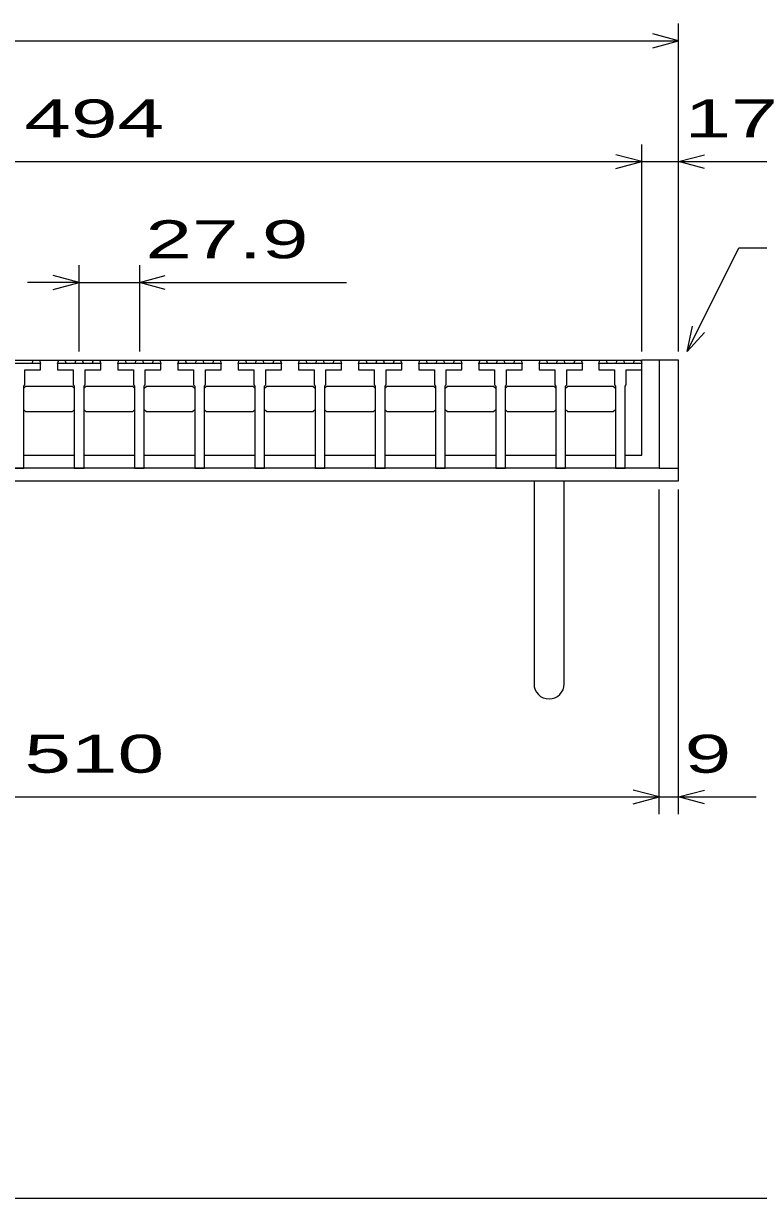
# Model space of a CAD drawing. Units: millimetres, scale not verified. Extents: x -1456 to 1385, y -1026 to 843.
# Drawn here: x -776 to -436, y -917 to -373 of the extents above; entities that cross this region are included whole.
import ezdxf
from ezdxf.enums import TextEntityAlignment as Align

# ---------------------------------------------------------------- set-up
doc = ezdxf.new("R2010")
doc.units = ezdxf.units.MM
doc.header["$LTSCALE"] = 8
for name, color, linetype, lineweight in [('0_2', 150, 'Continuous', 25), ('16', 3, 'Continuous', 25), ('19', 6, 'Continuous', 25), ('22', 2, 'Continuous', 25)]:
    doc.layers.add(name, color=color, linetype=linetype, lineweight=lineweight)
doc.styles.add('ベクトル', font='')
doc.styles.get('ベクトル').set_extended_font_data('ベクトル')

msp = doc.modelspace()

# ---------------------------------------------------------------- linework, layer by layer
at = {"layer": '0_2'}
msp.add_line((1384.8, -917.2), (-1383.2, -917.2), dxfattribs=at)
at = {"layer": '16'}
for p, q in [((-983.8, -528.7), (-489.8, -528.7)), ((-768.5, -530.2), (-788.5, -530.2)), ((-775.75, -540.2), (-775.75, -533.2)), ((-775.75, -533.2), (-768.5, -533.2)), ((-772.4, -530.2), (-771.9, -528.7)), ((-771.9, -528.7), (-769, -528.7)), ((-769, -528.7), (-768.5, -530.2)), ((-768.5, -533.2), (-768.5, -530.2)), ((-760.6, -530.2), (-760.1, -528.7)), ((-760.6, -530.2), (-760.6, -533.2)), ((-740.6, -530.2), (-760.6, -530.2)), ((-760.6, -533.2), (-753.35, -533.2)), ((-760.1, -528.7), (-757.2, -528.7)), ((-757.2, -528.7), (-756.7, -530.2)), ((-753.35, -533.2), (-753.35, -540.2)), ((-752.55, -530.2), (-752.05, -528.7)), ((-752.05, -528.7), (-749.15, -528.7)), ((-749.15, -528.7), (-748.65, -530.2)), ((-747.85, -540.2), (-747.85, -533.2)), ((-747.85, -533.2), (-740.6, -533.2)), ((-744.5, -530.2), (-744, -528.7)), ((-744, -528.7), (-741.1, -528.7)), ((-741.1, -528.7), (-740.6, -530.2)), ((-740.6, -533.2), (-740.6, -530.2)), ((-732.7, -530.2), (-732.2, -528.7)), ((-732.7, -530.2), (-732.7, -533.2)), ((-712.7, -530.2), (-732.7, -530.2)), ((-732.7, -533.2), (-725.45, -533.2)), ((-732.2, -528.7), (-729.3, -528.7)), ((-729.3, -528.7), (-728.8, -530.2)), ((-725.45, -533.2), (-725.45, -540.2)), ((-724.65, -530.2), (-724.15, -528.7)), ((-724.15, -528.7), (-721.25, -528.7)), ((-721.25, -528.7), (-720.75, -530.2)), ((-719.95, -540.2), (-719.95, -533.2)), ((-719.95, -533.2), (-712.7, -533.2)), ((-716.6, -530.2), (-716.1, -528.7)), ((-716.1, -528.7), (-713.2, -528.7)), ((-713.2, -528.7), (-712.7, -530.2)), ((-712.7, -533.2), (-712.7, -530.2)), ((-704.8, -530.2), (-704.3, -528.7)), ((-704.8, -530.2), (-704.8, -533.2)), ((-684.8, -530.2), (-704.8, -530.2)), ((-704.8, -533.2), (-697.55, -533.2)), ((-704.3, -528.7), (-701.4, -528.7)), ((-701.4, -528.7), (-700.9, -530.2)), ((-697.55, -533.2), (-697.55, -540.2)), ((-696.75, -530.2), (-696.25, -528.7)), ((-696.25, -528.7), (-693.35, -528.7)), ((-693.35, -528.7), (-692.85, -530.2)), ((-692.05, -540.2), (-692.05, -533.2)), ((-692.05, -533.2), (-684.8, -533.2)), ((-688.7, -530.2), (-688.2, -528.7)), ((-688.2, -528.7), (-685.3, -528.7)), ((-685.3, -528.7), (-684.8, -530.2)), ((-684.8, -533.2), (-684.8, -530.2)), ((-676.9, -530.2), (-676.4, -528.7)), ((-676.9, -530.2), (-676.9, -533.2)), ((-656.9, -530.2), (-676.9, -530.2)), ((-676.9, -533.2), (-669.65, -533.2)), ((-676.4, -528.7), (-673.5, -528.7)), ((-673.5, -528.7), (-673, -530.2)), ((-669.65, -533.2), (-669.65, -540.2)), ((-668.85, -530.2), (-668.35, -528.7)), ((-668.35, -528.7), (-665.45, -528.7)), ((-665.45, -528.7), (-664.95, -530.2)), ((-664.15, -540.2), (-664.15, -533.2)), ((-664.15, -533.2), (-656.9, -533.2)), ((-660.8, -530.2), (-660.3, -528.7)), ((-660.3, -528.7), (-657.4, -528.7)), ((-657.4, -528.7), (-656.9, -530.2)), ((-656.9, -533.2), (-656.9, -530.2)), ((-649, -530.2), (-648.5, -528.7)), ((-649, -530.2), (-649, -533.2)), ((-629, -530.2), (-649, -530.2)), ((-649, -533.2), (-641.75, -533.2)), ((-648.5, -528.7), (-645.6, -528.7)), ((-645.6, -528.7), (-645.1, -530.2)), ((-641.75, -533.2), (-641.75, -540.2)), ((-640.95, -530.2), (-640.45, -528.7)), ((-640.45, -528.7), (-637.55, -528.7)), ((-637.55, -528.7), (-637.05, -530.2)), ((-636.25, -540.2), (-636.25, -533.2)), ((-636.25, -533.2), (-629, -533.2)), ((-632.9, -530.2), (-632.4, -528.7)), ((-632.4, -528.7), (-629.5, -528.7)), ((-629.5, -528.7), (-629, -530.2)), ((-629, -533.2), (-629, -530.2)), ((-621.1, -530.2), (-620.6, -528.7)), ((-621.1, -530.2), (-621.1, -533.2)), ((-601.1, -530.2), (-621.1, -530.2)), ((-621.1, -533.2), (-613.85, -533.2)), ((-620.6, -528.7), (-617.7, -528.7)), ((-617.7, -528.7), (-617.2, -530.2)), ((-613.85, -533.2), (-613.85, -540.2)), ((-613.05, -530.2), (-612.55, -528.7)), ((-612.55, -528.7), (-609.65, -528.7)), ((-609.65, -528.7), (-609.15, -530.2)), ((-608.35, -540.2), (-608.35, -533.2)), ((-608.35, -533.2), (-601.1, -533.2)), ((-605, -530.2), (-604.5, -528.7)), ((-604.5, -528.7), (-601.6, -528.7)), ((-601.6, -528.7), (-601.1, -530.2)), ((-601.1, -533.2), (-601.1, -530.2)), ((-593.2, -530.2), (-592.7, -528.7)), ((-593.2, -530.2), (-593.2, -533.2)), ((-573.2, -530.2), (-593.2, -530.2)), ((-593.2, -533.2), (-585.95, -533.2)), ((-592.7, -528.7), (-589.8, -528.7)), ((-589.8, -528.7), (-589.3, -530.2)), ((-585.95, -533.2), (-585.95, -540.2)), ((-585.15, -530.2), (-584.65, -528.7)), ((-584.65, -528.7), (-581.75, -528.7)), ((-581.75, -528.7), (-581.25, -530.2)), ((-580.45, -540.2), (-580.45, -533.2)), ((-580.45, -533.2), (-573.2, -533.2)), ((-577.1, -530.2), (-576.6, -528.7)), ((-576.6, -528.7), (-573.7, -528.7)), ((-573.7, -528.7), (-573.2, -530.2)), ((-573.2, -533.2), (-573.2, -530.2)), ((-565.3, -530.2), (-564.8, -528.7)), ((-565.3, -530.2), (-565.3, -533.2)), ((-545.3, -530.2), (-565.3, -530.2)), ((-565.3, -533.2), (-558.05, -533.2)), ((-564.8, -528.7), (-561.9, -528.7)), ((-561.9, -528.7), (-561.4, -530.2)), ((-558.05, -533.2), (-558.05, -540.2)), ((-557.25, -530.2), (-556.75, -528.7)), ((-556.75, -528.7), (-553.85, -528.7)), ((-553.85, -528.7), (-553.35, -530.2)), ((-552.55, -540.2), (-552.55, -533.2)), ((-552.55, -533.2), (-545.3, -533.2)), ((-549.2, -530.2), (-548.7, -528.7)), ((-548.7, -528.7), (-545.8, -528.7)), ((-545.8, -528.7), (-545.3, -530.2)), ((-545.3, -533.2), (-545.3, -530.2)), ((-537.4, -530.2), (-536.9, -528.7)), ((-537.4, -530.2), (-537.4, -533.2)), ((-517.4, -530.2), (-537.4, -530.2)), ((-537.4, -533.2), (-530.15, -533.2)), ((-536.9, -528.7), (-534, -528.7)), ((-534, -528.7), (-533.5, -530.2)), ((-530.15, -533.2), (-530.15, -540.2)), ((-529.35, -530.2), (-528.85, -528.7)), ((-528.85, -528.7), (-525.95, -528.7)), ((-525.95, -528.7), (-525.45, -530.2)), ((-524.65, -540.2), (-524.65, -533.2)), ((-524.65, -533.2), (-517.4, -533.2)), ((-521.3, -530.2), (-520.8, -528.7)), ((-520.8, -528.7), (-517.9, -528.7)), ((-517.9, -528.7), (-517.4, -530.2)), ((-517.4, -533.2), (-517.4, -530.2)), ((-509.8, -530.2), (-509.3, -528.7)), ((-509.8, -530.2), (-509.8, -533.2)), ((-489.8, -530.2), (-509.8, -530.2)), ((-509.8, -533.2), (-502.55, -533.2)), ((-509.3, -528.7), (-506.4, -528.7)), ((-506.4, -528.7), (-505.9, -530.2)), ((-502.55, -533.2), (-502.55, -540.2)), ((-501.75, -530.2), (-501.25, -528.7)), ((-501.25, -528.7), (-498.35, -528.7)), ((-498.35, -528.7), (-497.85, -530.2)), ((-497.05, -540.2), (-497.05, -533.2)), ((-497.05, -533.2), (-489.8, -533.2)), ((-493.7, -530.2), (-493.2, -528.7)), ((-493.2, -528.7), (-490.3, -528.7)), ((-490.3, -528.7), (-489.8, -530.2)), ((-489.8, -572.7), (-489.8, -528.7)), ((-489.8, -533.2), (-489.8, -530.2)), ((-776.25, -540.7), (-775.75, -540.2)), ((-776.25, -578.7), (-776.25, -540.7)), ((-776.25, -541.7), (-775.25, -540.7)), ((-775.25, -540.7), (-753.85, -540.7)), ((-753.85, -540.7), (-752.85, -541.7)), ((-753.35, -540.2), (-752.85, -540.7)), ((-752.85, -540.7), (-752.85, -578.7)), ((-748.35, -540.7), (-747.85, -540.2)), ((-748.35, -578.7), (-748.35, -540.7)), ((-748.35, -541.7), (-747.35, -540.7)), ((-747.35, -540.7), (-725.95, -540.7)), ((-725.95, -540.7), (-724.95, -541.7)), ((-725.45, -540.2), (-724.95, -540.7)), ((-724.95, -540.7), (-724.95, -578.7)), ((-720.45, -540.7), (-719.95, -540.2)), ((-720.45, -578.7), (-720.45, -540.7)), ((-720.45, -541.7), (-719.45, -540.7)), ((-719.45, -540.7), (-698.05, -540.7)), ((-698.05, -540.7), (-697.05, -541.7)), ((-697.55, -540.2), (-697.05, -540.7)), ((-697.05, -540.7), (-697.05, -578.7)), ((-692.55, -540.7), (-692.05, -540.2)), ((-692.55, -578.7), (-692.55, -540.7)), ((-692.55, -541.7), (-691.55, -540.7)), ((-691.55, -540.7), (-670.15, -540.7)), ((-670.15, -540.7), (-669.15, -541.7)), ((-669.65, -540.2), (-669.15, -540.7)), ((-669.15, -540.7), (-669.15, -578.7)), ((-664.65, -540.7), (-664.15, -540.2)), ((-664.65, -578.7), (-664.65, -540.7)), ((-664.65, -541.7), (-663.65, -540.7)), ((-663.65, -540.7), (-642.25, -540.7)), ((-642.25, -540.7), (-641.25, -541.7)), ((-641.75, -540.2), (-641.25, -540.7)), ((-641.25, -540.7), (-641.25, -578.7)), ((-636.75, -540.7), (-636.25, -540.2)), ((-636.75, -578.7), (-636.75, -540.7)), ((-636.75, -541.7), (-635.75, -540.7)), ((-635.75, -540.7), (-614.35, -540.7)), ((-614.35, -540.7), (-613.35, -541.7)), ((-613.85, -540.2), (-613.35, -540.7)), ((-613.35, -540.7), (-613.35, -578.7)), ((-608.85, -540.7), (-608.35, -540.2)), ((-608.85, -578.7), (-608.85, -540.7)), ((-608.85, -541.7), (-607.85, -540.7)), ((-607.85, -540.7), (-586.45, -540.7)), ((-586.45, -540.7), (-585.45, -541.7)), ((-585.95, -540.2), (-585.45, -540.7)), ((-585.45, -540.7), (-585.45, -578.7)), ((-580.95, -540.7), (-580.45, -540.2)), ((-580.95, -578.7), (-580.95, -540.7)), ((-580.95, -541.7), (-579.95, -540.7)), ((-579.95, -540.7), (-558.55, -540.7)), ((-558.55, -540.7), (-557.55, -541.7)), ((-558.05, -540.2), (-557.55, -540.7)), ((-557.55, -540.7), (-557.55, -578.7)), ((-553.05, -540.7), (-552.55, -540.2)), ((-553.05, -578.7), (-553.05, -540.7)), ((-553.05, -541.7), (-552.05, -540.7)), ((-552.05, -540.7), (-530.65, -540.7)), ((-530.65, -540.7), (-529.65, -541.7)), ((-530.15, -540.2), (-529.65, -540.7)), ((-529.65, -540.7), (-529.65, -578.7)), ((-525.15, -540.7), (-524.65, -540.2)), ((-525.15, -578.7), (-525.15, -540.7)), ((-525.15, -541.7), (-524.15, -540.7)), ((-524.15, -540.7), (-503.05, -540.7)), ((-503.05, -540.7), (-502.05, -541.7)), ((-502.55, -540.2), (-502.05, -540.7)), ((-502.05, -540.7), (-502.05, -578.7)), ((-497.55, -540.7), (-497.05, -540.2)), ((-497.55, -578.7), (-497.55, -540.7)), ((-775.25, -552.7), (-776.25, -551.7)), ((-753.85, -552.7), (-775.25, -552.7)), ((-752.85, -551.7), (-753.85, -552.7)), ((-747.35, -552.7), (-748.35, -551.7)), ((-725.95, -552.7), (-747.35, -552.7)), ((-724.95, -551.7), (-725.95, -552.7)), ((-719.45, -552.7), (-720.45, -551.7)), ((-698.05, -552.7), (-719.45, -552.7)), ((-697.05, -551.7), (-698.05, -552.7)), ((-691.55, -552.7), (-692.55, -551.7)), ((-670.15, -552.7), (-691.55, -552.7)), ((-669.15, -551.7), (-670.15, -552.7)), ((-663.65, -552.7), (-664.65, -551.7)), ((-642.25, -552.7), (-663.65, -552.7)), ((-641.25, -551.7), (-642.25, -552.7)), ((-635.75, -552.7), (-636.75, -551.7)), ((-614.35, -552.7), (-635.75, -552.7)), ((-613.35, -551.7), (-614.35, -552.7)), ((-607.85, -552.7), (-608.85, -551.7)), ((-586.45, -552.7), (-607.85, -552.7)), ((-585.45, -551.7), (-586.45, -552.7)), ((-579.95, -552.7), (-580.95, -551.7)), ((-558.55, -552.7), (-579.95, -552.7)), ((-557.55, -551.7), (-558.55, -552.7)), ((-552.05, -552.7), (-553.05, -551.7)), ((-530.65, -552.7), (-552.05, -552.7)), ((-529.65, -551.7), (-530.65, -552.7)), ((-524.15, -552.7), (-525.15, -551.7)), ((-503.05, -552.7), (-524.15, -552.7)), ((-502.05, -551.7), (-503.05, -552.7)), ((-776.25, -572.7), (-752.85, -572.7)), ((-748.35, -572.7), (-724.95, -572.7)), ((-720.45, -572.7), (-697.05, -572.7)), ((-692.55, -572.7), (-669.15, -572.7)), ((-664.65, -572.7), (-641.25, -572.7)), ((-636.75, -572.7), (-613.35, -572.7)), ((-608.85, -572.7), (-585.45, -572.7)), ((-580.95, -572.7), (-557.55, -572.7)), ((-553.05, -572.7), (-529.65, -572.7)), ((-525.15, -572.7), (-502.05, -572.7)), ((-497.55, -572.7), (-489.8, -572.7)), ((-780.75, -578.7), (-776.25, -578.7)), ((-752.85, -578.7), (-748.35, -578.7)), ((-724.95, -578.7), (-720.45, -578.7)), ((-697.05, -578.7), (-692.55, -578.7)), ((-669.15, -578.7), (-664.65, -578.7)), ((-641.25, -578.7), (-636.75, -578.7)), ((-613.35, -578.7), (-608.85, -578.7)), ((-585.45, -578.7), (-580.95, -578.7)), ((-557.55, -578.7), (-553.05, -578.7)), ((-529.65, -578.7), (-525.15, -578.7)), ((-502.05, -578.7), (-497.55, -578.7))]:
    msp.add_line(p, q, dxfattribs=at)
at = {"layer": '19'}
for p, q in [((-472.8, -528.7), (-489.8, -528.7)), ((-481.8, -528.7), (-481.8, -578.7)), ((-472.8, -584.7), (-472.8, -528.7)), ((-481.8, -578.7), (-991.8, -578.7)), ((-481.8, -578.7), (-472.8, -578.7)), ((-1000.8, -584.7), (-472.8, -584.7)), ((-539.8, -584.7), (-539.8, -678.7)), ((-525.8, -678.7), (-525.8, -584.7))]:
    msp.add_line(p, q, dxfattribs=at)
msp.add_arc((-532.8, -678.7), 7, 180, 0, dxfattribs=at)
at = {"layer": '22', "color": 4}
for p, q in [((-472.8, -524.7), (-472.8, -372.7)), ((-1000.8, -380.7), (-472.8, -380.7)), ((-472.8, -380.7), (-484.8, -377.5)), ((-484.8, -383.9), (-472.8, -380.7)), ((-489.8, -524.7), (-489.8, -428.7)), ((-472.8, -524.7), (-472.8, -428.7)), ((-489.8, -436.7), (-501.8, -433.5)), ((-472.8, -436.7), (-460.8, -433.5)), ((-983.8, -436.7), (-489.8, -436.7)), ((-501.8, -439.9), (-489.8, -436.7)), ((-489.8, -436.7), (-472.8, -436.7)), ((-460.8, -439.9), (-472.8, -436.7)), ((-472.8, -436.7), (-416.8, -436.7)), ((-468.8, -524.7), (-444.8, -476.7)), ((-444.8, -476.7), (-316.8, -476.7)), ((-750.6, -492.7), (-762.6, -489.5)), ((-750.6, -524.7), (-750.6, -484.7)), ((-722.7, -484.7), (-722.7, -524.7)), ((-722.7, -492.7), (-710.7, -489.5)), ((-750.6, -492.7), (-774.6, -492.7)), ((-762.6, -495.9), (-750.6, -492.7)), ((-750.6, -492.7), (-722.7, -492.7)), ((-710.7, -495.9), (-722.7, -492.7)), ((-722.7, -492.7), (-626.7, -492.7)), ((-468.8, -524.7), (-466.4, -513.02)), ((-468.8, -524.7), (-460.8, -515.9)), ((-481.8, -739.1), (-481.8, -588.7)), ((-472.8, -739.1), (-472.8, -588.7)), ((-481.8, -731.1), (-493.8, -727.9)), ((-472.8, -731.1), (-460.8, -727.9)), ((-991.8, -731.1), (-481.8, -731.1)), ((-493.8, -734.3), (-481.8, -731.1)), ((-481.8, -731.1), (-472.8, -731.1)), ((-460.8, -734.3), (-472.8, -731.1)), ((-472.8, -731.1), (-436.8, -731.1))]:
    msp.add_line(p, q, dxfattribs=at)

# ---------------------------------------------------------------- texts
at = {"layer": '22', "style": 'ベクトル', "width": 1.65}
for s, p in [(' 494 ', (-786.8, -416.7)), (' 17 ', (-480.8, -416.7)), (' 27.9 ', (-730.7, -472.7)), (' 510 ', (-786.8, -711.1)), (' 9 ', (-480.8, -711.1))]:
    msp.add_text(s, height=17.6, dxfattribs=at).set_placement(p, align=Align.MIDDLE_LEFT)

doc.saveas('drawing.dxf')
